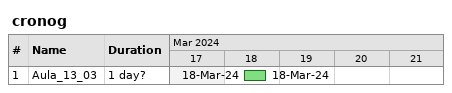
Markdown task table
cronog

| ID | Task | Duration | Start | Finish |
|---|---|---|---|---|
| 1 | Aula_13_03 | 1d? | 2024-03-18 | 2024-03-18 |
